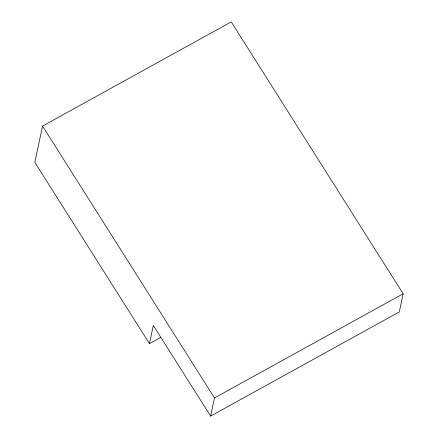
<?xml version="1.0" encoding="UTF-8"?>
<svg xmlns="http://www.w3.org/2000/svg" width="438" height="438" viewBox="0 0 438 438"><rect width="100%" height="100%" fill="white"/><g stroke="black" fill="none" stroke-linecap="round" stroke-linejoin="round"><path stroke-width="0.66" d="M149.457 343.627L153.311 325.472L210.623 416.1L399.303 311.938L403.163 293.783L231.237 21.9L42.557 126.062L34.837 162.372L149.457 343.627L160.834 337.342M210.623 416.1L214.478 397.945L42.557 126.062M214.478 397.945L403.163 293.783"/></g></svg>
